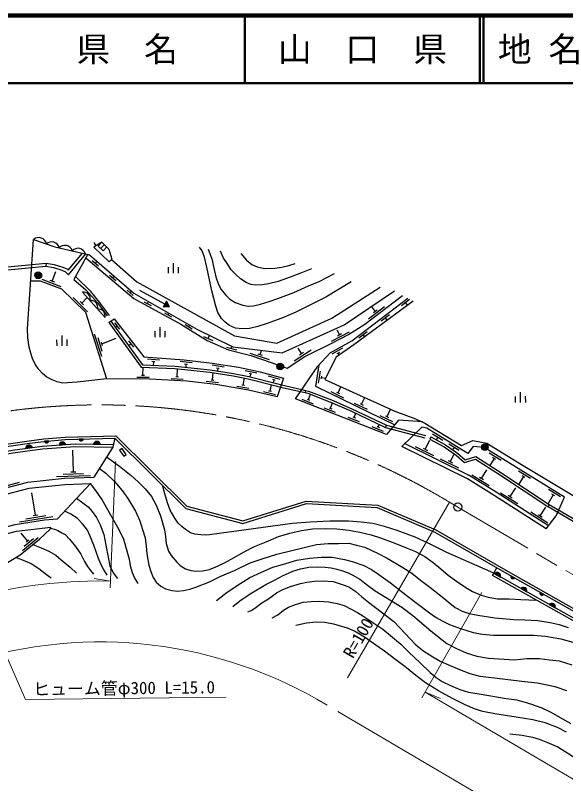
# Model space of a CAD drawing. Units: millimetres at full size, sheet at 1:1000; details may follow other scales. Extents: x 40000 to 680000, y 20000 to 380000.
# Drawn here: x 299110 to 380403, y 266580 to 380000 of the extents above; entities that cross this region are included whole.
import ezdxf
from ezdxf.enums import TextEntityAlignment as Align

# ---------------------------------------------------------------- set-up
doc = ezdxf.new("R2010")
doc.units = ezdxf.units.MM
doc.header["$LTSCALE"] = 1000
doc.linetypes.add('CHAIN', pattern=[18.5, 12, -1.5, 3.5, -1.5])
doc.linetypes.add('DASHED', pattern=[7.5, 6, -1.5])
for name, color, linetype, lineweight in [('M-BGD', 7, 'Continuous', 25), ('M-BMK', 2, 'Continuous', 13), ('M-BMK-SRVR', 3, 'Continuous', 25), ('M-STR-HTXT', 7, 'Continuous', 13), ('M-TTL', 2, 'Continuous', 140), ('M-TTL-LINE', 7, 'Continuous', 50)]:
    doc.layers.add(name, color=color, linetype=linetype, lineweight=lineweight)
doc.layers.add('M-TTL-TXT', color=7, linetype='Continuous')
doc.styles.add('ＭＳ ゴシック', font='')
doc.styles.get('ＭＳ ゴシック').set_extended_font_data('MS Gothic')

msp = doc.modelspace()

# ---------------------------------------------------------------- hatches: boundary and pattern name
at = {"layer": 'M-BGD'}
for points in [[(301992, 341623, -1), (302992, 341634, -1)], [(320938, 336935), (321879, 336992), (321415, 337814)], [(337738, 328162, -1), (338738, 328174, -1)], [(300637, 316066, -0.82183), (301618, 316201)], [(303404, 317117), (304028, 317168, -0.84072)], [(305575, 316570, -0.82183), (306564, 316636)], [(308515, 317422), (309141, 317438, -0.84072)], [(311650, 316691, 0.82183), (310659, 316701)], [(367959, 316248, -1), (368959, 316259, -0.41421), (368465, 315754, -0.41421)], [(369911, 297562, -0.82183), (370775, 297076)], [(372321, 297267), (372866, 296959, -0.84072)], [(373782, 295385, -0.82183), (374645, 294900)], [(376607, 294847), (377152, 294539, -0.84072)], [(377982, 293023, -0.82183), (378846, 292538)]]:
    msp.add_hatch(color=256, dxfattribs=at).paths.add_polyline_path(points)

# ---------------------------------------------------------------- linework, layer by layer
for p, q in [((311898, 346499), (310718, 345758)), ((311043, 345962), (310763, 346470)), ((311898, 346499), (311336, 345910)), ((312259, 346154), (311697, 345565)), ((311336, 345910), (312059, 345219)), ((312621, 345808), (312059, 345219)), ((309807, 344727), (307735, 340989)), ((310472, 343808), (311387, 343031)), ((310930, 343420), (311175, 343708)), ((303642, 343413), (303628, 342959)), ((321720, 341921), (321710, 342821)), ((322469, 341929), (322453, 343429)), ((323219, 341937), (323209, 342837)), ((304544, 340773), (305083, 342172)), ((313036, 341633), (313951, 340856)), ((313494, 341245), (313718, 341507)), ((303036, 341032), (305836, 339953)), ((304217, 340898), (304871, 340647)), ((315619, 339441), (316534, 338665)), ((316077, 339053), (316278, 339290)), ((321176, 337374), (317486, 339379)), ((307638, 338340), (309790, 336249)), ((308923, 337510), (309728, 338339)), ((312370, 335420), (309020, 339122)), ((357334, 338037), (356140, 337128)), ((308672, 337754), (309174, 337266)), ((318110, 337729), (319163, 337153)), ((318636, 337441), (318803, 337746)), ((321415, 337814), (320938, 336935)), ((321879, 336992), (320938, 336935)), ((321879, 336992), (321415, 337814)), ((351272, 335186), (353664, 336997)), ((352287, 336331), (351834, 336929)), ((356737, 337583), (357045, 337178)), ((321143, 336071), (322196, 335495)), ((321669, 335783), (321801, 336024)), ((352008, 336120), (352566, 336542)), ((354360, 335772), (353167, 334863)), ((314530, 333672), (313792, 334618)), ((353763, 335317), (354028, 334971)), ((314161, 334145), (313888, 333932)), ((320511, 332477), (320494, 333977)), ((324206, 334361), (325229, 333733)), ((324717, 334047), (324854, 334270)), ((346999, 332868), (346659, 333537)), ((306020, 331224), (306003, 332724)), ((310772, 332999), (311833, 329664)), ((311270, 332423), (311907, 330422)), ((311874, 331513), (313979, 332344)), ((319761, 332468), (319751, 333368)), ((321261, 332485), (321251, 333385)), ((326899, 332580), (328275, 331983)), ((327587, 332282), (327790, 332749)), ((345798, 331921), (348472, 333280)), ((346687, 332709), (347311, 333026)), ((351066, 333262), (349872, 332353)), ((350469, 332808), (350684, 332525)), ((305270, 331216), (305260, 332115)), ((306770, 331232), (306760, 332132)), ((311800, 331747), (311949, 331280)), ((316598, 331022), (315860, 331968)), ((316229, 331495), (315865, 331211)), ((330311, 331030), (331761, 330646)), ((331036, 330838), (331114, 331130)), ((333738, 330138), (336581, 329181)), ((334923, 330055), (335587, 329832)), ((335255, 329944), (335456, 330542)), ((340306, 328986), (342812, 330635)), ((341394, 330061), (340866, 330863)), ((341102, 329869), (341687, 330254)), ((347451, 330845), (345869, 329986)), ((346987, 330252), (346618, 330052)), ((346803, 330152), (346956, 329870)), ((320422, 329106), (318627, 329243)), ((317964, 326888), (317971, 328063)), ((319711, 328859), (319292, 328892)), ((319501, 328875), (319461, 328350)), ((323022, 326654), (323088, 327821)), ((325242, 328697), (323451, 328883)), ((324525, 328470), (324107, 328514)), ((324316, 328492), (324270, 328054)), ((329969, 328069), (328189, 328340)), ((329241, 327876), (328826, 327940)), ((329034, 327908), (328974, 327512)), ((317754, 326889), (318174, 326887)), ((322812, 326666), (323232, 326642)), ((328237, 326176), (328351, 327260)), ((334799, 327174), (333038, 327544)), ((334062, 327022), (333651, 327108)), ((333857, 327065), (333764, 326623)), ((338242, 326256), (336506, 326733)), ((344128, 327461), (343860, 325681)), ((344322, 326734), (344260, 326318)), ((317062, 326594), (318862, 326583)), ((322106, 326406), (323903, 326303)), ((327311, 325972), (329101, 325784)), ((328028, 326198), (328446, 326154)), ((332757, 325420), (332937, 326442)), ((337497, 326150), (337092, 326261)), ((337295, 326205), (337179, 325763)), ((344291, 326526), (344951, 326427)), ((331818, 325281), (333591, 324969)), ((332550, 325456), (332964, 325384)), ((335784, 324458), (337537, 324049)), ((336524, 324593), (336933, 324498)), ((336729, 324546), (336943, 325461)), ((341242, 324456), (341910, 324302)), ((341453, 324766), (341988, 324643)), ((341988, 324643), (341910, 324302)), ((345719, 324447), (347609, 323531)), ((346795, 324259), (347211, 325160)), ((341445, 323329), (343122, 322674)), ((342197, 323358), (342588, 323205)), ((342393, 323281), (342695, 324063)), ((346574, 324366), (347015, 324152)), ((350262, 322579), (350740, 323565)), ((372998, 322851), (372988, 323751)), ((373748, 322859), (373732, 324359)), ((374498, 322868), (374488, 323768)), ((345650, 322007), (345977, 322788)), ((349186, 322767), (351076, 321851)), ((350041, 322686), (350482, 322472)), ((344703, 322056), (346379, 321400)), ((345455, 322084), (345846, 321931)), ((349155, 320637), (349400, 321264)), ((354017, 320760), (354543, 321846)), ((348207, 320686), (349884, 320030)), ((348959, 320714), (349350, 320561)), ((352941, 320947), (354831, 320032)), ((353796, 320866), (354237, 320653)), ((351764, 319295), (353441, 318639)), ((352516, 319323), (352907, 319170)), ((352712, 319246), (352858, 319621)), ((353797, 319174), (353918, 319504)), ((360478, 317782), (360346, 317454)), ((362270, 317235), (360735, 318175)), ((361502, 317705), (361278, 317339)), ((304028, 317168), (303404, 317117)), ((305575, 316570), (306564, 316636)), ((309141, 317438), (308515, 317422)), ((310659, 316701), (311650, 316691)), ((359667, 315939), (360329, 317285)), ((364682, 315756), (363147, 316696)), ((300637, 316066), (301618, 316201)), ((307676, 312603), (307613, 315804)), ((358189, 316332), (360880, 315007)), ((359353, 316093), (359981, 315784)), ((363915, 316226), (363690, 315859)), ((370872, 314290), (369082, 315388)), ((361891, 314510), (364583, 313185)), ((363056, 314271), (363684, 313962)), ((363370, 314117), (363934, 315263)), ((369820, 314583), (369185, 313548)), ((370028, 314455), (369611, 314712)), ((305199, 311913), (310195, 312093)), ((306187, 312249), (309185, 312357)), ((307326, 312590), (308025, 312615)), ((366544, 312188), (369091, 310603)), ((367976, 311650), (368769, 312924)), ((375223, 311620), (373433, 312718)), ((374171, 311914), (373468, 310767)), ((374380, 311785), (373962, 312042)), ((294902, 309818), (299739, 311087)), ((305324, 305678), (310211, 310892)), ((367679, 311835), (368273, 311465)), ((372218, 308976), (373028, 310239)), ((379636, 308912), (377846, 310011)), ((302081, 306217), (301553, 309498)), ((370794, 309534), (373319, 307914)), ((371924, 309165), (372513, 308787)), ((378584, 309206), (377800, 307927)), ((378793, 309078), (378375, 309334)), ((376663, 306124), (377473, 307387)), ((377979, 307801), (377803, 307499)), ((301735, 306161), (302426, 306273)), ((375239, 306682), (377764, 305062)), ((376369, 306313), (376958, 305935)), ((299708, 305228), (304644, 306022)), ((300648, 305683), (303609, 306159)), ((300928, 302419), (299974, 303576)), ((300152, 301002), (302467, 302909)), ((300424, 301615), (301813, 302759)), ((300766, 302285), (301090, 302552)), ((369607, 297331), (370248, 298448)), ((369911, 297562), (370775, 297076)), ((372866, 296959), (372321, 297267)), ((373782, 295385), (374645, 294900)), ((377152, 294539), (376607, 294847)), ((377982, 293023), (378846, 292538))]:
    msp.add_line(p, q, dxfattribs=at)
at = {"layer": 'M-BGD', "linetype": 'DASHED'}
for p, q in [((297974, 342880), (303642, 343413)), ((297994, 342430), (303628, 342959)), ((338296, 325135), (341242, 324456)), ((338412, 325467), (341453, 324766)), ((353797, 319174), (360346, 317454)), ((353918, 319504), (360478, 317782)), ((377803, 307499), (382120, 304981)), ((377979, 307801), (382296, 305284))]:
    msp.add_line(p, q, dxfattribs=at)
at = {"layer": 'M-BGD'}
for points in [[(312911, 334680), (313706, 335216), (318101, 329585), (324030, 329129), (328202, 328641), (332072, 328053), (335297, 327376), (338747, 326429), (337789, 323682), (333563, 324669), (328710, 325523), (324442, 325972), (318992, 326282), (312582, 326321), (308233, 325852), (306094, 325702), (305270, 325874), (304525, 326175), (303747, 326604), (303109, 327151), (302584, 327732), (302052, 328509), (301661, 329345), (301379, 330138), (301174, 331013), (300956, 332370), (300918, 333744), (301810, 346920)], [(301810, 346920), (304950, 345820), (310066, 344668), (316601, 339010), (325911, 333664), (331256, 331060), (338539, 330162), (347685, 334332), (355096, 339351)], [(311898, 346499), (312936, 345483), (313349, 344001)], [(303642, 343413), (304863, 343225), (306118, 342810), (306797, 342511), (306925, 342380), (309037, 344900)], [(313349, 344001), (312989, 343591), (310718, 345758)], [(348738, 340647), (344958, 338390), (340525, 336181), (338497, 335298), (336144, 334443), (334928, 334074), (333682, 333777), (332673, 333715), (331618, 333805), (330728, 334201), (330105, 334703), (329568, 335263), (329033, 336146), (328704, 337079), (328126, 339340), (327374, 342821), (327045, 344294), (326708, 345241), (326295, 345788)], [(327612, 345497), (328111, 344078), (328370, 342925), (328733, 341413), (329143, 340259), (329535, 339505), (330143, 338718), (330807, 338119), (331607, 337622), (332710, 337201), (333535, 337059), (334279, 337117), (335302, 337381), (336601, 337764), (337889, 338211), (340249, 339108), (342402, 340092), (344011, 340704), (346275, 341896)], [(342863, 342601), (341367, 341992), (339713, 341346), (337913, 340705), (336508, 340386), (335563, 340202), (334653, 340156), (333894, 340270), (333187, 340567), (332393, 341085), (331708, 341692), (330984, 342442), (330329, 343447), (329844, 344178), (329421, 345192)], [(332402, 344849), (333262, 343852), (334048, 343240), (334830, 342882), (335892, 342648), (337456, 342666), (338499, 342843), (339498, 343070), (340431, 343390)], [(303628, 342959), (304758, 342786), (305957, 342389), (306536, 342134), (306951, 341711), (309531, 344789)], [(309525, 344218), (316612, 338205), (323535, 334421), (327468, 332006), (330622, 330638), (333889, 329770), (336894, 328759), (339256, 327935), (341876, 329660), (345883, 331628), (348328, 332870), (350717, 334390), (356320, 338630)], [(313298, 343943), (317049, 340655), (331505, 332676), (337718, 331618), (345877, 335284), (353008, 339896)], [(313034, 335687), (311542, 337659), (310256, 339218), (308035, 341403)], [(301397, 340821), (302751, 340821), (305905, 339605), (309452, 336160), (312582, 326321)], [(307735, 340989), (309509, 339463), (311272, 337514), (312652, 335627)], [(340509, 323373), (343799, 328229), (345636, 330201), (348825, 331933), (357105, 338240)], [(357885, 337792), (349122, 331382), (346504, 329555), (344852, 326227), (355182, 321557), (358222, 320423), (359584, 319817), (365041, 316479), (366689, 317217), (368747, 316842), (373646, 313834), (383258, 308075), (386129, 307197), (388167, 306816), (390475, 306691), (392118, 306769), (393340, 306992), (393802, 307172), (394025, 307501), (394082, 307927), (393879, 309716), (395327, 313725), (396385, 315739), (397511, 316959)], [(312911, 334680), (313067, 334466), (317712, 328074), (322686, 327862), (327858, 327341), (331272, 326780), (333521, 326323), (337612, 325293), (338296, 325135)], [(313201, 334876), (313350, 334672), (317896, 328416), (322711, 328211), (327904, 327688), (331335, 327125), (333598, 326664), (337694, 325633), (338412, 325467)], [(355132, 319552), (343484, 325196), (343967, 328408)], [(341988, 324643), (342417, 324544), (345813, 323242), (348819, 321928), (353918, 319504)], [(359237, 319972), (355695, 320226), (353938, 318123), (340509, 323373)], [(341910, 324302), (342315, 324208), (345680, 322918), (348674, 321609), (353797, 319174)], [(377507, 304217), (379015, 306101), (380242, 308893), (368347, 316191), (366722, 316348), (365962, 315323), (359883, 319050), (359142, 319226), (356193, 316367)], [(261870, 307187), (271279, 310150), (277837, 312043), (282864, 313406), (286828, 314312), (290809, 315280), (295112, 316187), (298105, 316755), (301144, 317209), (303293, 317459), (306455, 317718), (313943, 317914), (324465, 307528), (332697, 305355), (342092, 308292), (352645, 307670), (361232, 304025), (371543, 298108), (383405, 291410)], [(360478, 317782), (362650, 316582), (364425, 315347), (365552, 314398), (367142, 314852), (370980, 312403), (377979, 307801)], [(210577, 290988), (219621, 293720), (231751, 297547), (243471, 301379), (250908, 303809), (261969, 306852), (271380, 309815), (277931, 311706), (282949, 313067), (286908, 313971), (290887, 314938), (295181, 315844), (298163, 316410), (301190, 316862), (303328, 317110), (306474, 317368), (313803, 317560), (324285, 307213), (332705, 304991), (342135, 307939), (352564, 307324), (361076, 303711), (371369, 297804), (383232, 291106)], [(251508, 303188), (265338, 307191), (274391, 309870), (280164, 311566), (283882, 312562), (288237, 313658), (293809, 314914), (298694, 315797), (303090, 316404), (307953, 316729), (313593, 316671)], [(313803, 317560), (313498, 316272), (310721, 311811)], [(377853, 304649), (370157, 309586), (366154, 312078), (356612, 316773)], [(360346, 317454), (362465, 316284), (364211, 315069), (365469, 314010), (367087, 314473), (370789, 312109), (377795, 307504), (377803, 307499)], [(251620, 302804), (265451, 306807), (274504, 309486), (280272, 311181), (283983, 312175), (288330, 313269), (293888, 314522), (298757, 315402), (303130, 316006), (307964, 316329), (313498, 316272)], [(377507, 304217), (369864, 309121), (365886, 311596), (356193, 316367)], [(312588, 314810), (314519, 313467), (316238, 312094), (317266, 311140), (318296, 310082), (319202, 308970), (319923, 307677), (320543, 306126), (321138, 304042), (321273, 303057), (321399, 302051), (321745, 300900), (322126, 300271), (322968, 299273), (323482, 298759), (324225, 298311), (325017, 298060), (325818, 297965), (326735, 297985), (327815, 298215), (328973, 298685), (329903, 299142), (331008, 299725), (332901, 300786), (334450, 301603), (336156, 302296), (337960, 303045), (339678, 303541), (341388, 303944), (343016, 304180), (344937, 304254), (346582, 304198), (348360, 304021), (350020, 303696), (351666, 303288), (353062, 302857), (355148, 302071), (357005, 301364), (358205, 300848), (359621, 300112), (360825, 299232), (361989, 298301), (363060, 297335), (364275, 296455), (365677, 295547), (366663, 294963), (367937, 294396), (368937, 294116), (370352, 293872), (372069, 293870), (373764, 293785), (374959, 293705), (375770, 293654), (376057, 293704)], [(311537, 313122), (312464, 312413), (313753, 311173), (314889, 309869), (315704, 308685), (316838, 306781), (317522, 305400), (317917, 304119), (318302, 302853), (318459, 301662), (318544, 300511), (318810, 298848), (319109, 297891), (319469, 297011), (319898, 296316), (320615, 295728), (321267, 295334), (322292, 295087), (323003, 295012), (323969, 295115), (324893, 295290), (325753, 295588), (327786, 296383), (329382, 297162), (331471, 298038), (333820, 299167), (335593, 299773), (337746, 300434), (341997, 301491), (343577, 301889), (345314, 302011), (346867, 302049), (348394, 302065), (349518, 301800), (350725, 301474), (352700, 300550), (354045, 299875), (356338, 298468), (357684, 297660), (358961, 296636), (360321, 295561), (362412, 293954), (363055, 293416), (364093, 292595), (365097, 292040), (366150, 291703), (367418, 291460), (369949, 291044), (372763, 290807), (374368, 290773), (376221, 290640), (378117, 290373), (379448, 290058), (380794, 289639)], [(255964, 298171), (261332, 299925), (272506, 303693), (291076, 308504), (300971, 311100), (306366, 311655), (310721, 311811)], [(257802, 297825), (261616, 299071), (272763, 302830), (291303, 307633), (301132, 310212), (306429, 310757), (310211, 310892)], [(317264, 296136), (316709, 297025), (316404, 297679), (316189, 298520), (315960, 299690), (315530, 301241), (315124, 302625), (314702, 303545), (314240, 304414), (313001, 306575), (311878, 308588), (311000, 309874), (310211, 310892)], [(369781, 297635), (362857, 300707), (360112, 302102), (358178, 302959), (355506, 303957), (353648, 304553), (351896, 304994), (350189, 305194), (348326, 305320), (345550, 305352), (342675, 305184), (340039, 304966), (336047, 304451), (332882, 304019), (329545, 303562), (327811, 303313), (327204, 303281), (326516, 303287), (325624, 303401), (325005, 303612), (324239, 304114), (323691, 304547), (323174, 305052), (322656, 305759), (321986, 306967), (321601, 308043), (321186, 309369), (320835, 310619)], [(308164, 308708), (309079, 308055), (309869, 307434), (310481, 306761), (311075, 305875), (311633, 304806), (312176, 303380), (312499, 301771), (312817, 300036), (313057, 298754), (313583, 297690), (314220, 296864)], [(312666, 297370), (312130, 298250), (311742, 298984), (311386, 299828), (310683, 301807), (310127, 303228), (309746, 304020), (309100, 304905), (308235, 305772), (307322, 306385), (306398, 306824)], [(273836, 297748), (278222, 299334), (282884, 300638), (299097, 304825), (303434, 305523), (305324, 305678)], [(276462, 297635), (278527, 298381), (283143, 299672), (299302, 303845), (304347, 304419)], [(276462, 297635), (276480, 297212), (291756, 295471), (299827, 300345), (302653, 302674), (304243, 304145), (304347, 304419)], [(304295, 304282), (304885, 304163), (305367, 303965), (305998, 303620), (306470, 303341), (307178, 302618), (307984, 301605), (308760, 300441), (309316, 299372), (309766, 298653), (310202, 298043), (310637, 297517)], [(301694, 301884), (302939, 301391), (304033, 300875), (305088, 300317), (305899, 299634), (307213, 298540), (308159, 297636)], [(299228, 299984), (300263, 299560), (301458, 299086), (302565, 298335), (303735, 297463), (304392, 296972)], [(328818, 293614), (330382, 294851), (332410, 296193), (333764, 296998), (335496, 297815), (337128, 298518), (338558, 298948), (340678, 299551), (342580, 299856), (344337, 300034), (345928, 300020), (347733, 299671), (348873, 299389), (350572, 298764), (351705, 298208), (352808, 297473), (354507, 296207), (357048, 294254), (360302, 291812), (361289, 291128), (362180, 290601), (363250, 290066), (364857, 289473), (366742, 288892), (368114, 288665), (369738, 288515), (372575, 288492), (374186, 288489), (375671, 288474), (377421, 288336), (379693, 287970), (381447, 287473)], [(331223, 292738), (332265, 293557), (333802, 294581), (336132, 295955), (337502, 296652), (338584, 297248), (340088, 297925), (341228, 298297), (342462, 298523), (343805, 298591), (344896, 298537), (345745, 298420), (346611, 298263), (347292, 298031), (348286, 297697), (348988, 297372), (349975, 296750), (351148, 295899), (352280, 295064), (356194, 292627), (357807, 291407), (358764, 290609), (360215, 289369), (361743, 288149), (362839, 287288), (364157, 286557), (365730, 285883), (367293, 285388), (369000, 285108), (371308, 284931), (372781, 284872), (374688, 285032), (376535, 285030), (378041, 284877), (379461, 284701), (381301, 284135)], [(440833, 268340), (430557, 269366), (426853, 269893), (423670, 270449), (419720, 271290), (416632, 272187), (414328, 272975), (411559, 274088), (409100, 275236), (406516, 276518), (403954, 277905), (401919, 279007), (392184, 284660), (381138, 290847), (369607, 297331)], [(440864, 268689), (430599, 269714), (426908, 270239), (423736, 270793), (419805, 271630), (416738, 272520), (414450, 273303), (411698, 274409), (409252, 275551), (406677, 276829), (404121, 278213), (402090, 279312), (392357, 284964), (381309, 291153), (369781, 297635)], [(333460, 291935), (333953, 292151), (334477, 292479), (335507, 293267), (336488, 293875), (337695, 294747), (338643, 295252), (339778, 295676), (341231, 296138), (342183, 296327), (343293, 296484), (344570, 296505), (346047, 296398), (347387, 295978), (348359, 295612), (349417, 294924), (350310, 294179), (351301, 293367), (355007, 290502), (357480, 287888), (358180, 287160), (359323, 286227), (360795, 285277), (361946, 284608), (364734, 283436), (366225, 282838), (367713, 282459), (369904, 282175), (373927, 281713), (376172, 281452), (377417, 281235), (378805, 280921), (380510, 280354)], [(337048, 291068), (337862, 291520), (338729, 292204), (339444, 292655), (340491, 293032), (341649, 293376), (342822, 293456), (344016, 293524), (345390, 293418), (346644, 293166), (347698, 292868), (349641, 291825), (350432, 291347), (353376, 289388), (354549, 288428), (356049, 287158), (357291, 285955), (358924, 284402), (360382, 283009), (361298, 282267), (362179, 281657), (363371, 281051), (364764, 280478), (366052, 280083), (367604, 279824), (371593, 279157), (373192, 278942), (374226, 278665), (375338, 278323), (376865, 277751), (378213, 277134), (379518, 276406), (381161, 275468)], [(380527, 274166), (379216, 274862), (377399, 275545), (375548, 275984), (373100, 276409), (369939, 276890), (368188, 277225), (367022, 277567), (365543, 278200), (363682, 279132), (361628, 280294), (359715, 281449), (358260, 282542), (356890, 283668), (355295, 284856), (353652, 286159), (352832, 286700), (350713, 288184), (349208, 289068), (348183, 289518), (346167, 290140), (344801, 290369), (343529, 290411), (342125, 290290), (340536, 289909)], [(372146, 273908), (373992, 273718), (375499, 273418), (376472, 273141), (377744, 272648), (379248, 272011), (380707, 271099), (381841, 270318)]]:
    msp.add_lwpolyline(points, dxfattribs=at)
msp.add_lwpolyline([(314505, 315802), (315115, 314914), (315483, 315166), (314873, 316054)], close=True, dxfattribs=at)
for centre in [(302492, 341629), (338238, 328168), (368459, 316254)]:
    msp.add_circle(centre, 500, dxfattribs=at)
for centre, radius, start, end in [((302559, 346034), 1160, 11.17604, 130.20566), ((304469, 345445), 1121, 12.17265, 133.47046), ((306411, 344888), 1160, 17.79643, 136.82605), ((308362, 344448), 1160, 17.79643, 136.82605), ((309176, 338141), 993, 345.22487, 99.06401), ((310293, 336907), 993, 345.22487, 99.06401), ((311322, 335594), 1062, 350.57034, 93.71854), ((301141, 316036), 505, 19.03524, 176.69344), ((303712, 317197), 318, 194.57956, 354.79729), ((306076, 316506), 505, 14.98868, 172.64687), ((308826, 317484), 318, 191.38853, 351.60626), ((311154, 316598), 505, 10.58331, 168.2415), ((370295, 297234), 505, 341.8214, 139.47959), ((372620, 297160), 318, 160.44091, 320.65864), ((374165, 295057), 505, 341.8214, 139.47959), ((376906, 294740), 318, 160.44091, 320.65864), ((378366, 292695), 505, 341.8214, 139.47959)]:
    msp.add_arc(centre, radius, start, end, dxfattribs=at)
at = {"layer": 'M-BMK', "linetype": 'CHAIN'}
msp.add_lwpolyline([(363257, 308122), (364466, 307412), (407264, 282279)], dxfattribs=at)
msp.add_arc((311601, 222496), 100000, 58.89856, 107.44017, dxfattribs=at)
at = {"layer": 'M-BMK-SRVR'}
msp.add_circle((364466, 307412), 600, dxfattribs=at)
at = {"layer": 'M-STR-HTXT'}
for p, q in [((313127, 295480), (313900, 314116)), ((363257, 308122), (348180, 282185)), ((313168, 296480), (310740, 296843)), ((359141, 279227), (368000, 294780)), ((359636, 280096), (361906, 279159)), ((346742, 277231), (389540, 252098))]:
    msp.add_line(p, q, dxfattribs=at)
for points in [[(285250, 313952), (300585, 279009), (330248, 279338)], [(313168, 296480), (311299, 296496), (309779, 296474), (307312, 296372), (305486, 296244), (304227, 296128), (302051, 295878), (299987, 295580), (297500, 295141), (295192, 294655), (292617, 294021), (290197, 293333), (289309, 293059), (256940, 283054)], [(393808, 260026), (359636, 280096)]]:
    msp.add_lwpolyline(points, dxfattribs=at)
msp.add_arc((311601, 222496), 65000, 58.89856, 107.44017, dxfattribs=at)
at = {"layer": 'M-TTL'}
msp.add_line((680000, 380000), (40000, 380000), dxfattribs=at)
at = {"layer": 'M-TTL-LINE'}
for p, q in [((333000, 380000), (333000, 370000)), ((367750, 380000), (367750, 370000)), ((368250, 380000), (368250, 370000)), ((40000, 370000), (680000, 370000))]:
    msp.add_line(p, q, dxfattribs=at)

# ---------------------------------------------------------------- texts
at = {"layer": 'M-STR-HTXT', "style": 'ＭＳ ゴシック'}
msp.add_text('R=100', height=1833, rotation=59.831, dxfattribs=at).set_placement((350550, 291237), align=Align.TOP_RIGHT)
msp.add_text('ヒューム管φ300 L=15.0', height=1833, rotation=0.636, dxfattribs=at).set_placement((301749, 279072), align=Align.BOTTOM_LEFT)
at = {"layer": 'M-TTL-TXT', "style": 'ＭＳ ゴシック'}
for s, p in [('県\u3000名', (315625, 375000)), ('山\u3000口\u3000県', (350375, 375000))]:
    msp.add_text(s, height=3666, dxfattribs=at).set_placement(p, align=Align.MIDDLE_CENTER)
msp.add_text('地 名', height=3666, dxfattribs=at).set_placement((370380, 375000), align=Align.MIDDLE_LEFT)

doc.saveas('drawing.dxf')
